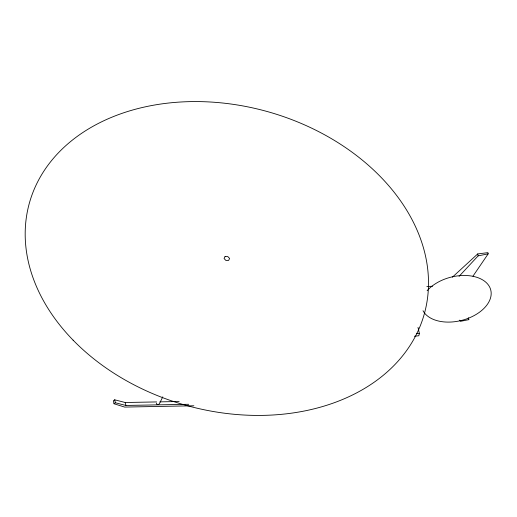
<?xml version="1.0" encoding="UTF-8"?>
<svg xmlns="http://www.w3.org/2000/svg" width="517" height="517" viewBox="0 0 517 517"><rect width="100%" height="100%" fill="white"/><g stroke="black" fill="none" stroke-linecap="round" stroke-linejoin="round"><path stroke-width="0.78" d="M417.994 327.39L419.416 333.549L418.796 335.74L414.35 336.296M159.255 404.036L162.777 396.849M472.958 276.181L488.184 253.841L487.906 252.645L477.702 253.937L452.407 277.164M459.07 276.356L478.141 255.863L488.184 253.841M156.625 401.929L125.217 402.51L114.69 399.809L113.359 400.811L114.037 403.758L124.629 407.079L193.881 405.78M114.037 403.758L115.369 402.756L125.896 405.457L188.705 404.288M158.519 404.21L157.039 404.553L156.438 403.137M468.402 317.858L468.816 319.648L460.544 321.309L459.471 320.146M426.855 286.483L432.49 286.263M159.843 401.864L179.166 401.502M416.327 333.342L419.416 333.549M468.202 318.168L468.816 319.648M477.702 253.937L478.141 255.863M125.217 402.51L125.896 405.457M114.69 399.809L115.369 402.756M427.126 290.728A35.576 22.276 -14.4 0 1 481.54 279.277A35.576 22.276 -14.4 0 1 474.076 315.616A35.576 22.276 -14.4 0 1 423.022 310.717M225.018 256.626L224.068 258.552L225.89 260.426L228.663 260.374L229.613 258.448L227.79 256.574L225.018 256.626M73.097 340.147A205.094 152.412 15.8 0 0 416.728 333.736A205.094 152.412 15.8 0 0 190.695 101.616A205.094 152.412 15.8 0 0 73.097 340.147"/></g></svg>
